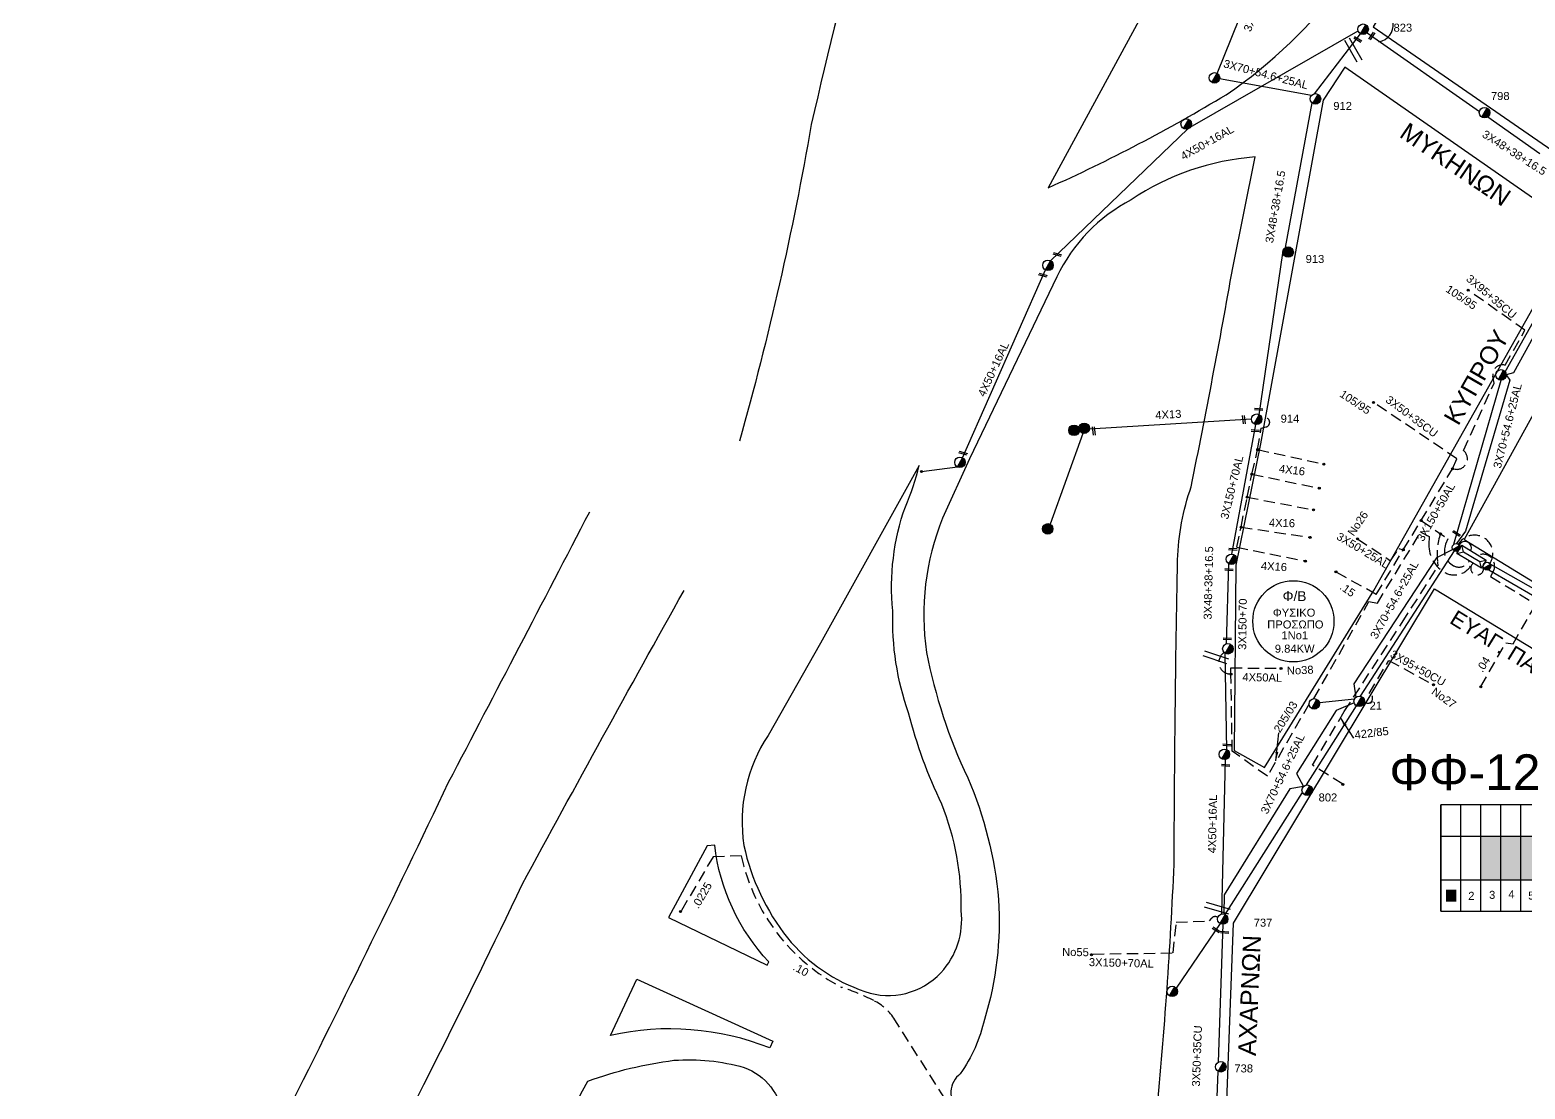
# Model space of a CAD drawing. Header units: millimetres. Extents: x 4486 to 5741, y 824 to 1856.
# Drawn here: x 4907.2 to 5243.5, y 1199 to 1437.1 of the extents above; entities that cross this region are included whole.
import ezdxf
from ezdxf.enums import TextEntityAlignment as Align

# ---------------------------------------------------------------- set-up
doc = ezdxf.new("R2010")
doc.units = ezdxf.units.MM
doc.linetypes.add('DASHED', pattern=[19.05, 12.7, -6.35])
for name, color, linetype in [('Ασφαλειοκιβώτια Χ.Τ 9 αναχωρήσεων', 7, 'Continuous'), ('Γέφυρες Εναερίου Δικτύου', 7, 'Continuous'), ('Γυμνά εναέρια ΧΤ (3Φ)   3x50+35CU', 7, 'Continuous'), ('Γυμνά εναέρια ΧΤ και ΦΟΠ (3Φ)   4x50+16AL', 7, 'Continuous'), ('Εναέρια παροχή ΧΤ 4x16', 7, 'SYN_LINE'), ('Επιγραφές - Σχήματα', 7, 'Continuous'), ('Καλώδια ΧΤ   3x150+50AL', 7, 'DASHED'), ('Καλώδια ΧΤ   3x150+70AL', 7, 'DASHED'), ('Καλώδια ΧΤ   3x150AL+50XLPE', 7, 'DASHED'), ('Καλώδια ΧΤ   3x48+38+16.5', 7, 'DASHED'), ('Καλώδια ΧΤ   3x50+25AL', 7, 'DASHED'), ('Καλώδια ΧΤ   3x95+35CU', 7, 'DASHED'), ('Καλώδια ΧΤ   3x95+50CU', 7, 'DASHED'), ('Καλώδια ΧΤ   4x13', 7, 'DASHED'), ('Καλώδια ΧΤ   4x50AL', 7, 'DASHED'), ('Μηχανική τομή', 7, 'Continuous'), ('Στύλος Ξύλινος', 7, 'Continuous'), ('Στύλος Ξύλινος @ 1', 7, 'Continuous'), ('Στύλος ΦΜ', 7, 'Continuous'), ('Στύλος ΦΜ @ 1', 7, 'Continuous'), ('Συνδέσεις', 7, 'Continuous'), ('Συνεστραμμένα ΧΤ   3x70+54.6+25AL', 7, 'SYN_LINE'), ('Τομή', 7, 'Continuous'), ('Υποσταθμός εναέριος 2 στύλων', 7, 'Continuous'), ('Υποσταθμός πόλεως', 7, 'Continuous'), ('Υπόβαθρο ΔΕΗ', 7, 'Continuous'), ('Υπόγεια Καλώδια Δικτύου ΧΤ   .04', 7, 'DASHED'), ('Υπόγεια Καλώδια Δικτύου ΧΤ   .10', 7, 'DASHED'), ('Υπόγεια Καλώδια Δικτύου ΧΤ   .15', 7, 'DASHED'), ('Υπόγεια καλώδια Παροχών ΧΤ   .0225', 7, 'DASHED')]:
    doc.layers.add(name, color=color, linetype=linetype)
doc.styles.add('ar', font='ARIAL.TTF')
doc.styles.get("Standard").update_dxf_attribs({"font": 'ARIAL.TTF'})
doc.linetypes.add('SYN_LINE', pattern='A,0.5,-0.0001,["/\\/\\/\\/",Standard,S=0.1,R=0,X=0,Y=-0.05],-0.25', length=0.7501)
doc.dimstyles.new('ISO-25', dxfattribs={"dimtxt": 2.5, "dimasz": 2.5, "dimexe": 1.25, "dimexo": 0.625, "dimtad": 1, "dimtxsty": 'Standard', "dimcen": 2.5, "dimadec": 0, "dimazin": 0, "dimtfac": 1, "dimtmove": 0, "dimatfit": 3, "dimfxl": 1, "dimarcsym": 0})

# ---------------------------------------------------------------- blocks, each defined once
blk = doc.blocks.new('ΥΠΑΡΧΩΝ ΤΣΙΜΕΝΤΕΝΙΟΣ ΣΤΥΛΟΣ')
at = {"layer": 'Στύλος ΦΜ'}
blk.add_hatch(color=7, dxfattribs=at).paths.add_polyline_path([(-1.29, -2.28, 0.574793), (2.62, 0, 0.268822), (1.3, 2.27)])
at = {"layer": 'Στύλος ΦΜ', "color": 7}
blk.add_line((-1.29, -2.28), (1.3, 2.27), dxfattribs=at)
blk.add_circle((0, 0), 2.62, dxfattribs=at)
at = {"layer": 'Στύλος ΦΜ', "flags": 4}
for tag, p in [('ΑΡΙΘΜΟΣ', (-4.68, 8.05)), ('ΤΥΠΟΣ', (-4.91, 3.03))]:
    blk.add_attdef(tag, p, '', height=4, dxfattribs=at)
blk = doc.blocks.new('ΥΠΑΡΧΩΝ ΞΥΛΙΝΟΣ ΣΤΥΛΟΣ')
at = {"layer": 'Στύλος Ξύλινος'}
h = blk.add_hatch(color=7, dxfattribs=at)
h.paths.add_polyline_path([(-2.62, 0, 0.270008), (-1.29, -2.28), (1.3, 2.27, 0.576266)])
h.paths.add_polyline_path([(-1.29, -2.28, 0.574793), (2.62, 0, 0.268822), (1.3, 2.27)])
at = {"layer": 'Στύλος Ξύλινος', "color": 7}
blk.add_line((-1.29, -2.28), (1.3, 2.27), dxfattribs=at)
blk.add_circle((0, 0), 2.62, dxfattribs=at)
at = {"layer": 'Στύλος Ξύλινος', "flags": 4}
for tag, p in [('ΑΡΙΘΜΟΣ', (-4.91, 8.6)), ('ΤΥΠΟΣ', (-4.85, 3.39))]:
    blk.add_attdef(tag, p, '', height=4, dxfattribs=at)
blk = doc.blocks.new('ΥΠΟΣΤΑΘΜΟΣ ΕΝΑΕΡΙΟΣ ΕΠΙ 2 ΣΤΥΛΩΝ')
at = {"layer": 'Υποσταθμός εναέριος 2 στύλων', "linetype": 'Continuous'}
for points in [[(-11.97, -2.11, 0.574793), (-8.45, -0.07, 0.268822), (-9.64, 1.98)], [(9.68, -2.15, 0.574793), (13.19, -0.1, 0.268822), (12.01, 1.95)]]:
    blk.add_hatch(color=256, dxfattribs=at).paths.add_polyline_path(points)
for p, q in [((-11.97, -2.11), (-9.64, 1.98)), ((9.68, -2.15), (12.01, 1.95))]:
    blk.add_line(p, q, dxfattribs=at)
for centre in [(-10.81, -0.07), (10.84, -0.1)]:
    blk.add_circle(centre, 2.36, dxfattribs=at)
at = {"layer": 'Υποσταθμός πόλεως', "linetype": 'Continuous', "ltscale": 40}
blk.add_lwpolyline([(-8.57, 2.82), (8.57, 2.82), (8.57, -2.82), (-8.57, -2.82)], close=True, dxfattribs=at)
for points in [[(-5.75, 0), (-8.57, 2.82)], [(-8.57, -2.82), (-5.75, 0)], [(-5.75, 0), (5.75, 0)], [(5.75, 0), (8.57, 2.82)], [(8.57, -2.82), (5.75, 0)]]:
    blk.add_lwpolyline(points, dxfattribs=at)
at = {"layer": 'Υποσταθμός εναέριος 2 στύλων', "ltscale": 40, "flags": 1}
for tag, p in [('ΜΕΤΑΣΧΗΜΑΤΙΣΜΟΣ', (14.09, 2.51)), ('ΙΣΧΥΣ', (14.07, -0.28)), ('ΑΡΙΘΜΟΣ', (14.19, -3))]:
    blk.add_attdef(tag, p, '', height=1.8, dxfattribs=at)
blk = doc.blocks.new('ΑΣΦΑΛΕΙΟΚΙΒΩΤΙΟ ΥΠΟΣΤΑΘΜΟΥ 9 ΑΝΑΧΩΡΗΣΕΩΝ')
at = {"layer": 'Ασφαλειοκιβώτια Χ.Τ 9 αναχωρήσεων', "ltscale": 40}
for p, q in [((-23.8, 40.36), (24.02, 40.36)), ((-9.72, 40.36), (-9.72, -40.64)), ((9.94, 40.36), (9.94, -40.64)), ((-23.8, 31.36), (24.02, 31.36)), ((-23.8, 22.36), (24.02, 22.36)), ((-23.8, 13.36), (24.02, 13.36)), ((-23.8, 4.36), (24.02, 4.36)), ((-23.8, -4.64), (24.02, -4.64)), ((-23.8, -13.64), (24.02, -13.64)), ((-23.8, -22.64), (24.02, -22.64)), ((-23.8, -31.64), (24.02, -31.64))]:
    blk.add_line(p, q, dxfattribs=at)
at = {"layer": 'Ασφαλειοκιβώτια Χ.Τ 9 αναχωρήσεων'}
blk.add_lwpolyline([(-23.8, -40.64), (24.02, -40.64), (24.02, 40.36), (-23.8, 40.36)], close=True, dxfattribs=at)
for s, p in [('1', (-18.67, 37.12)), ('2', (-18.76, 28.01)), ('3', (-18.31, 18.64)), ('4', (-18.05, 9.99)), ('5', (-18.64, 1.02)), ('6', (-18.25, -7.64)), ('7', (-18.51, -16.8)), ('8', (-18.38, -25.61)), ('9', (-18.01, -34.24))]:
    blk.add_text(s, height=3.6, rotation=270, dxfattribs=at).set_placement(p)
at = {"layer": 'Ασφαλειοκιβώτια Χ.Τ 9 αναχωρήσεων', "ltscale": 40}
for tag, height, p in [('ΟΝΟΜΑ', 5, (-0.16, 44.31)), ('ΚΕΙΜΕΝΟ 1', 2, (17.06, 35.59)), ('ΚΕΙΜΕΝΟ 2', 2, (17.06, 26.88)), ('ΚΕΙΜΕΝΟ 3', 2, (17.06, 17.69)), ('ΚΕΙΜΕΝΟ 4', 2, (17.06, 8.71)), ('ΚΕΙΜΕΝΟ 5', 2, (17.06, -0.13)), ('ΚΕΙΜΕΝΟ 6', 2, (17.06, -9.05)), ('ΚΕΙΜΕΝΟ 7', 2, (17.06, -18.13)), ('ΚΕΙΜΕΝΟ 8', 2, (17.06, -26.85)), ('ΚΕΙΜΕΝΟ 9', 2, (17.06, -35.99)), ('ΣΧ', 2, (-0.1, -42.64))]:
    blk.add_attdef(tag, text='', height=height, dxfattribs=at).set_placement(p, align=Align.MIDDLE_CENTER)
blk = doc.blocks.new('ΤΟΜΗ')
at = {"layer": 'Τομή', "ltscale": 40}
for p, q in [((-5.68, 0), (5.68, 0)), ((5.68, -2.33), (-5.68, -2.33))]:
    blk.add_line(p, q, dxfattribs=at)
blk = doc.blocks.new('ΜΗΧΑΝΙΚΗ ΤΟΜΗ')
at = {"layer": 'Μηχανική τομή', "ltscale": 40}
for p, q in [((-1.89, 0.78), (1.89, 0.78)), ((1.89, 0), (-1.89, 0))]:
    blk.add_line(p, q, dxfattribs=at)
blk = doc.blocks.new('_ΣΥΝΔΕΣΗ')
at = {"layer": 'Συνδέσεις', "linetype": 'SYN_LINE', "ltscale": 40}
blk.add_hatch(color=256, dxfattribs=at).paths.add_polyline_path([(0.5, -0.01, 1), (-0.5, -0.01, 1)])
at = {"layer": 'Συνδέσεις'}
blk.add_circle((0, -0.01), 0.5, dxfattribs=at)

msp = doc.modelspace()

# ---------------------------------------------------------------- hatches: boundary and pattern name
at = {"layer": 'Ασφαλειοκιβώτια Χ.Τ 9 αναχωρήσεων', "ltscale": 0.2}
for color, points in [(62, [(5233.51, 1255.9), (5233.51, 1246.07), (5238.01, 1246.07), (5238.01, 1255.9)]), (2, [(5238.01, 1255.9), (5238.01, 1246.07), (5242.51, 1246.07), (5242.51, 1255.9)]), (5, [(5242.51, 1255.9), (5242.51, 1246.07), (5247.01, 1246.07), (5247.01, 1255.9)]), (133, [(5225.68, 1241.14), (5227.98, 1241.14), (5227.98, 1243.85), (5225.68, 1243.85)])]:
    msp.add_hatch(color=color, dxfattribs=at).paths.add_polyline_path(points)

# ---------------------------------------------------------------- linework, layer by layer
at = {"layer": 'Γέφυρες Εναερίου Δικτύου', "color": 5, "linetype": 'DASHED', "ltscale": 0.2}
for points in [[(5220.07, 1326.82), (5226.08, 1322.73), (5225.59, 1321.49, 0.380819), (5227.36, 1316.67, 0.417983), (5230.94, 1317.78)], [(5202.47, 1267.53), (5195.66, 1271.85), (5202.81, 1283.89), (5215.83, 1303.9), (5223.93, 1316.63), (5223.82, 1317.46, -0.115285), (5224.42, 1323.86)]]:
    msp.add_lwpolyline(points, format="xyb", dxfattribs=at)
at = {"layer": 'Γέφυρες Εναερίου Δικτύου', "color": 27, "linetype": 'DASHED', "ltscale": 0.2}
for points in [[(5195.99, 1286.79), (5208.34, 1308.61), (5210.26, 1308.28), (5220, 1324.21), (5221.88, 1323.22), (5221.83, 1321.44, 0.289647), (5225.64, 1315.05, 0.446169), (5231.61, 1317.37, 10.706148)], [(5194.88, 1285.6), (5185.51, 1269.34), (5177.6, 1274.96), (5177.31, 1292.28), (5176.84, 1292.35, -0.695716), (5175.79, 1297.16, -1.375883)]]:
    msp.add_lwpolyline(points, format="xyb", dxfattribs=at)
at = {"layer": 'Γέφυρες Εναερίου Δικτύου', "color": 30, "linetype": 'DASHED', "ltscale": 0.2}
msp.add_arc((5232.7, 1316.06), 1.45, 125.7077, 3.6544, dxfattribs=at)
at = {"layer": 'Γυμνά εναέρια ΧΤ (3Φ)   3x50+35CU', "color": 5, "linetype": 'DASHED', "ltscale": 0.2}
msp.add_lwpolyline([(5227.16, 1338.45), (5228.11, 1340.72), (5209.4, 1353.38)], dxfattribs=at)
at = {"layer": 'Γυμνά εναέρια ΧΤ (3Φ)   3x50+35CU', "ltscale": 0.2}
msp.add_lwpolyline([(5174.89, 1236.21), (5165.01, 1221.73)], dxfattribs=at)
at = {"layer": 'Γυμνά εναέρια ΧΤ (3Φ)   3x50+35CU', "color": 2, "ltscale": 0.2}
for points in [[(5174.51, 1205.07), (5175.6, 1236.06)], [(5173.22, 1172.65), (5174.45, 1202.99)]]:
    msp.add_lwpolyline(points, dxfattribs=at)
at = {"layer": 'Γυμνά εναέρια ΧΤ και ΦΟΠ (3Φ)   4x50+16AL', "color": 151, "ltscale": 0.2}
for points in [[(5168.18, 1415.27), (5205.92, 1436.94)], [(5136.76, 1385.23), (5167.63, 1414.87)], [(5116.95, 1340.93), (5135.59, 1383.18)]]:
    msp.add_lwpolyline(points, dxfattribs=at)
at = {"layer": 'Γυμνά εναέρια ΧΤ και ΦΟΠ (3Φ)   4x50+16AL', "color": 62, "linetype": 'Continuous', "ltscale": 0.2}
for points in [[(5176.42, 1275.28), (5176.05, 1296.96)], [(5175.3, 1238.4), (5176.08, 1273.11)]]:
    msp.add_lwpolyline(points, dxfattribs=at)
at = {"layer": 'Εναέρια παροχή ΧΤ 4x16', "color": 27, "linetype": 'DASHED', "ltscale": 0.2}
for points in [[(5183.32, 1342.78), (5198.2, 1339.5)], [(5182.04, 1337.24), (5197.18, 1334.1)], [(5180.96, 1332.07), (5195.85, 1329.24)], [(5179.59, 1325.36), (5195.14, 1323.05)], [(5178.61, 1320.85), (5194.05, 1317.73)]]:
    msp.add_lwpolyline(points, dxfattribs=at)
at = {"layer": 'Επιγραφές - Σχήματα', "color": 151, "linetype": 'SYN_LINE', "ltscale": 8}
msp.add_line((5107.69, 1337.87), (5115.78, 1338.88), dxfattribs=at)
at = {"layer": 'Επιγραφές - Σχήματα', "color": 202}
msp.add_circle((5191.36, 1304.17), 9.13, dxfattribs=at)
at = {"layer": 'Επιγραφές - Σχήματα', "ltscale": 0.2}
msp.add_arc((5209.95, 1438.29), 3.88, 279.3643, 92.0587, dxfattribs=at)
at = {"layer": 'Καλώδια ΧΤ   3x150+50AL', "color": 5, "ltscale": 0.2}
msp.add_lwpolyline([(5209.98, 1310.19), (5216.07, 1320.24), (5227.16, 1338.45), (5227.78, 1338.36, 0.757056), (5229.63, 1342.55), (5236.49, 1357.69), (5236.24, 1359.32, -0.54237), (5238.97, 1361.75), (5243.44, 1369.6)], format="xyb", dxfattribs=at)
at = {"layer": 'Καλώδια ΧΤ   3x150+70AL', "color": 27, "ltscale": 0.2}
msp.add_lwpolyline([(5178.61, 1320.85), (5179.59, 1325.36), (5180.96, 1332.07), (5182.04, 1337.24), (5183.32, 1342.78), (5184.1, 1347.58), (5185.23, 1347.87, 1.248737), (5184.28, 1349.72, 2.758178)], format="xyb", dxfattribs=at)
at = {"layer": 'Καλώδια ΧΤ   3x150+70AL', "color": 2, "ltscale": 0.2}
msp.add_lwpolyline([(5146.3, 1229.37), (5164.32, 1229.61), (5165.02, 1236.51), (5172.51, 1236.81), (5172.93, 1237.37, -0.419654), (5174.34, 1237.58, -1.916988)], format="xyb", dxfattribs=at)
at = {"layer": 'Καλώδια ΧΤ   3x150AL+50XLPE', "color": 6, "ltscale": 0.2}
msp.add_lwpolyline([(5236.13, 1315.06), (5235.72, 1314.22), (5266.05, 1295.82), (5290.11, 1281.34), (5290.81, 1282.24, -0.496848), (5297.06, 1282.21), (5324.96, 1319.7), (5314.22, 1328.44)], format="xyb", dxfattribs=at)
msp.add_arc((5233.97, 1316.6), 2.65, 324.5729, 112.855, dxfattribs=at)
at = {"layer": 'Καλώδια ΧΤ   3x48+38+16.5', "color": 27, "linetype": 'Continuous', "ltscale": 0.2}
for points in [[(5196.13, 1422.78), (5206.47, 1436.27)], [(5189.62, 1388.22), (5195.55, 1420.73)], [(5183.69, 1350.62), (5189.02, 1386.92)], [(5177.51, 1319.3), (5182.93, 1348.44)], [(5176.28, 1299.11), (5176.85, 1317.1)]]:
    msp.add_lwpolyline(points, dxfattribs=at)
at = {"layer": 'Καλώδια ΧΤ   3x48+38+16.5', "color": 151, "linetype": 'Continuous', "ltscale": 0.2}
for points in [[(5207.93, 1436.51), (5233.2, 1418.79)], [(5235.08, 1417.61), (5246.79, 1409.38)]]:
    msp.add_lwpolyline(points, dxfattribs=at)
at = {"layer": 'Καλώδια ΧΤ   3x50+25AL', "color": 5, "ltscale": 0.2}
msp.add_lwpolyline([(5205.8, 1322.7), (5213.17, 1317.8), (5215.07, 1320.56), (5216.07, 1320.24)], dxfattribs=at)
at = {"layer": 'Καλώδια ΧΤ   3x95+35CU', "color": 154, "ltscale": 0.2}
msp.add_lwpolyline([(5243.44, 1369.6), (5230.64, 1378.65)], dxfattribs=at)
at = {"layer": 'Καλώδια ΧΤ   3x95+50CU', "color": 62, "ltscale": 0.2}
msp.add_lwpolyline([(5207.3, 1285.86), (5207.87, 1285.76, 0.949507), (5208.37, 1287.94), (5212.84, 1295.34), (5222.84, 1289.93)], format="xyb", dxfattribs=at)
at = {"layer": 'Καλώδια ΧΤ   4x13', "color": 27, "linetype": 'Continuous', "ltscale": 0.2}
for points in [[(5145.49, 1347.43), (5181.93, 1349.69)], [(5144.03, 1346.43), (5136.68, 1325.98)]]:
    msp.add_lwpolyline(points, dxfattribs=at)
at = {"layer": 'Καλώδια ΧΤ   4x50AL', "color": 27, "linetype": 'DASHED', "ltscale": 0.2}
msp.add_lwpolyline([(5177.31, 1292.28), (5177.31, 1293.71), (5188.58, 1293.59)], dxfattribs=at)
at = {"layer": 'Συνεστραμμένα ΧΤ   3x70+54.6+25AL', "color": 27, "ltscale": 20}
for points in [[(5174.19, 1427.36), (5187.57, 1460.42)], [(5195.41, 1422.37), (5174.77, 1426.14)]]:
    msp.add_lwpolyline(points, dxfattribs=at)
at = {"layer": 'Συνεστραμμένα ΧΤ   3x70+54.6+25AL', "color": 2, "ltscale": 20}
for points in [[(5239, 1360.28), (5260.82, 1399.01)], [(5227.45, 1321.48), (5238.1, 1358.4)]]:
    msp.add_lwpolyline(points, dxfattribs=at)
at = {"layer": 'Συνεστραμμένα ΧΤ   3x70+54.6+25AL', "color": 151, "ltscale": 20}
for points in [[(5260.82, 1399.01), (5261.35, 1397.14), (5240.85, 1360.04), (5239.23, 1359.57)], [(5239.23, 1359.57), (5240.01, 1358.36), (5230.05, 1324.42), (5228.05, 1321.65)]]:
    msp.add_lwpolyline(points, dxfattribs=at)
at = {"layer": 'Συνεστραμμένα ΧΤ   3x70+54.6+25AL', "color": 133, "linetype": 'DASHED', "ltscale": 0.2}
msp.add_lwpolyline([(5228.37, 1321.26, -1.053611), (5235.56, 1317.18, -0.415416)], format="xyb", dxfattribs=at)
at = {"layer": 'Συνεστραμμένα ΧΤ   3x70+54.6+25AL', "color": 133, "ltscale": 20}
for points in [[(5227.21, 1320.3), (5223.55, 1318.46), (5204.99, 1290.09), (5205.38, 1287.05)], [(5205.03, 1285.87), (5201.01, 1284.11), (5192.06, 1269.99), (5193.64, 1267.04)], [(5193.64, 1267.04), (5190.55, 1266.49), (5175.82, 1242.69), (5175.71, 1238.38)]]:
    msp.add_lwpolyline(points, dxfattribs=at)
at = {"layer": 'Συνεστραμμένα ΧΤ   3x70+54.6+25AL', "color": 62, "ltscale": 20}
for points in [[(5206.46, 1287.32), (5227.56, 1319.98)], [(5194.34, 1267.37), (5205.59, 1285.16)], [(5176.05, 1238.25), (5193.43, 1265.65)]]:
    msp.add_lwpolyline(points, dxfattribs=at)
at = {"layer": 'Συνεστραμμένα ΧΤ   3x70+54.6+25AL', "color": 30, "ltscale": 15}
msp.add_lwpolyline([(5235.29, 1315.78), (5245.66, 1309.72)], dxfattribs=at)
at = {"layer": 'Συνεστραμμένα ΧΤ   3x70+54.6+25AL', "color": 133, "ltscale": 15}
msp.add_lwpolyline([(5235.68, 1317.01), (5246.38, 1310.91)], dxfattribs=at)
at = {"layer": 'Συνεστραμμένα ΧΤ   3x70+54.6+25AL', "color": 62, "ltscale": 10}
msp.add_lwpolyline([(5205.09, 1286.65), (5197.21, 1285.87)], dxfattribs=at)
at = {"layer": 'Συνεστραμμένα ΧΤ   3x70+54.6+25AL', "color": 2, "ltscale": 20}
msp.add_arc((5229.94, 1320.64), 1.49, 335.5881, 151.6605, dxfattribs=at)
at = {"layer": 'Υπόβαθρο ΔΕΗ', "ltscale": 0.2}
for points in [[(5264.3, 1852.4), (5202.36, 1775.93, 0.071383), (5176.74, 1743.86, 0.077563), (5160.17, 1700.85, 0.000766), (5142.85, 1641.69, 0.036352), (5129.37, 1584.11, 0.025712), (5108.7, 1514.75, 0.01344), (5082.92, 1415.88, -0.026254), (5066.76, 1344.67, 4.175158)], [(5372.65, 1829.37), (5355.63, 1799.2), (5311.58, 1719.53), (5280.75, 1666.51), (5240.33, 1593.35), (5194.56, 1509.08), (5136.21, 1401.63, 0.030837), (5176.24, 1422.57, 0.084575), (5203.01, 1448.31, 0.063403), (5221.37, 1482, 0.02973), (5234.23, 1522.55, 0.036632), (5237.49, 1550.88, 0.023476), (5236.02, 1585.42, -0.749229)], [(5182.73, 1408.56, 0.130772), (5154.91, 1398.94, 0.163209), (5138.15, 1381.58, 8.148664)], [(5138.15, 1381.58), (5118.54, 1340.67), (5112.47, 1327.36, 0.133501), (5108.84, 1297.19, 0.062345), (5118.12, 1268.98, -0.080075), (5125.03, 1241.62, -0.09065), (5121.89, 1214.68, -0.097631), (5116.45, 1202.46, 0.467275), (5116.03, 1194.37, -0.133336), (5144.77, 1149.19, -0.079285), (5152.1, 1111.58, 1.463569), (5155.17, 1111.71, 0.002979), (5157.41, 1159.06, -0.013759), (5160.62, 1193.44, 0.012858), (5164.53, 1249.55, -0.003491), (5165.3, 1318, -0.076282), (5168.37, 1334.41, 0.006246), (5177.72, 1383.64)], [(5107.2, 1339.23), (5085.01, 1299.27), (5073.21, 1278.53, 0.186295), (5067.77, 1253.77, 0.113717), (5077.57, 1232.99, 0.142889), (5095.01, 1220.94, 0.296719), (5112.08, 1225.17, 0.218696), (5116.65, 1239.15, 0.098317), (5112.3, 1263.07, -0.049261), (5104.8, 1283.56, -0.091976), (5101.27, 1306.56, -0.110897), (5104.1, 1329.93, 0.046571), (5107.2, 1339.23, -2.451861)], [(5033.02, 1328.71, -0.000751), (5001.3, 1267.92, -0.005597), (4963.89, 1191.57, -0.001309), (4918.45, 1104.84, 0.071105), (4898.64, 1050.96, 0.046429), (4884.46, 960.27, -0.000029), (4877.42, 904.33, -0.033052), (4864.5, 848.58, 2.551334)], [(4944.38, 1103.27, 0.00467), (4977.79, 1165.39, 0.010894), (5017.91, 1244.99, -0.003154), (5054.31, 1311.13, 0.149903)], [(4922.39, 850.38, 0.052154), (4936.66, 913.72, -0.007898), (4948.6, 989.37, -0.025937), (4955.28, 1028.58, -0.105265), (4974.17, 1088.05, 0.00137), (5014.56, 1165.81, -0.014137), (5032.7, 1200.78, -0.057124), (5052.04, 1205.47, -0.086908), (5067.82, 1203.87, -0.29277), (5076.55, 1192.52, -0.184431), (5074.58, 1182.95, -0.05588), (5072.15, 1181.63, -0.002463), (5018.52, 1159.22, 0.338958)]]:
    msp.add_lwpolyline(points, format="xyb", dxfattribs=at)
for points in [[(5246.49, 1515.67, -0.03908), (5222.74, 1461.93, -0.026768), (5209.32, 1437.83), (5261.08, 1402.06), (5300.82, 1469.34)], [(5050.83, 1237.56), (5073, 1226.85), (5073.38, 1227.6, -0.162091), (5061.22, 1253.81), (5059.52, 1253.7)], [(5043.67, 1223.73), (5074.29, 1209.75), (5073.59, 1208.25, 0.150505), (5037.74, 1211.07)]]:
    msp.add_lwpolyline(points, format="xyb", close=True, dxfattribs=at)
for points in [[(5202.9, 1428.76), (5198.04, 1421.3), (5183.99, 1344.08), (5178.43, 1316.76), (5178.03, 1275.16), (5184.9, 1271.31), (5209.42, 1311.07), (5229.67, 1346.98), (5255.29, 1392.36)], [(5265.37, 1385.44), (5249.71, 1358.7), (5229.76, 1322.54), (5293.41, 1283.65), (5332.5, 1337.95), (5296.42, 1363.51)]]:
    msp.add_lwpolyline(points, close=True, dxfattribs=at)
for points in [[(5177.72, 1383.64), (5182.73, 1408.56)], [(5231.09, 1148.63), (5175.47, 1172.34), (5177.87, 1236.33), (5223.08, 1311.49), (5286.7, 1272.84)]]:
    msp.add_lwpolyline(points, dxfattribs=at)
msp.add_arc((10084.45, -857.84), 5251.76, 156.23436, 157.53889, dxfattribs=at)
at = {"layer": 'Υπόγεια Καλώδια Δικτύου ΧΤ   .04', "color": 30, "ltscale": 0.2}
msp.add_lwpolyline([(5233.5, 1289.48), (5239.12, 1299.35), (5240.76, 1299.08), (5245.18, 1306.77), (5246.25, 1308.8)], dxfattribs=at)
at = {"layer": 'Υπόγεια Καλώδια Δικτύου ΧΤ   .10', "color": 5, "ltscale": 0.2}
msp.add_lwpolyline([(5168.73, 1078.14), (5169.41, 1095.31), (5170.11, 1095.63, 0.701004), (5169.76, 1100.36), (5169.86, 1107.3), (5170.37, 1108.21, 0.41765), (5169.24, 1112.17), (5153, 1112.34, -0.332502), (5151.08, 1113.81), (5148.35, 1131.76, 0.139139), (5124.38, 1184.43, 0.019578), (5112.97, 1196.85), (5101.74, 1214.59, 0.136298), (5096.97, 1218.91, 0.037149), (5089.83, 1221.84, -0.222738), (5067.19, 1251.44), (5060.84, 1251.2)], format="xyb", dxfattribs=at)
at = {"layer": 'Υπόγεια Καλώδια Δικτύου ΧΤ   .15', "color": 5, "ltscale": 0.2}
msp.add_lwpolyline([(5209.98, 1310.19), (5200.94, 1315.28)], dxfattribs=at)
at = {"layer": 'Υπόγεια καλώδια Παροχών ΧΤ   .0225', "color": 154, "ltscale": 0.2}
msp.add_lwpolyline([(5060.84, 1251.2), (5053.57, 1238.93)], dxfattribs=at)

# ---------------------------------------------------------------- block references
at = {"layer": 'Ασφαλειοκιβώτια Χ.Τ 9 αναχωρήσεων', "xscale": 0.5, "yscale": 0.5, "zscale": 0.5, "rotation": 90}
msp.add_blockref('ΑΣΦΑΛΕΙΟΚΙΒΩΤΙΟ ΥΠΟΣΤΑΘΜΟΥ 9 ΑΝΑΧΩΡΗΣΕΩΝ', (5244.69, 1250.93), dxfattribs=at)
at = {"layer": 'Μηχανική τομή'}
for p, xscale, yscale, zscale, rotation in [((5208.82, 1435.87), 0.5000000000004967, 0.5000000000004967, 0.5000000000004967, 236.3772094297103), ((5205.94, 1435.14), 0.5000000000004935, 0.5000000000004935, 0.5000000000004935, 148.7634518763611), ((5138.32, 1386.82), 0.5000000000002729, 0.5000000000002729, 0.5000000000002729, 164.3412373150142), ((5135.07, 1382.17), 0.5000000000002729, 0.5000000000002729, 0.5000000000002729, 164.3412373150142), ((5183.57, 1352.02), 0.5000000000004127, 0.5000000000004127, 0.5000000000004127, 176.56465689756), ((5180.43, 1349.54), 0.5000000000006402, 0.5000000000006402, 0.5000000000006402, 96.97408437635305), ((5146.67, 1346.97), 0.5000000000006402, 0.5000000000006402, 0.5000000000006402, 96.97408437635305), ((5182.81, 1347.2), 0.5000000000004127, 0.5000000000004127, 0.5000000000004127, 176.56465689756), ((5117.12, 1342.19), 0.5000000000002729, 0.5000000000002729, 0.5000000000002729, 164.3412373150142), ((5228.15, 1324.08), 0.5000000000004351, 0.5000000000004351, 0.5000000000004351, 144.9611219775063), ((5177.77, 1320.56), 0.5000000000004127, 0.5000000000004127, 0.5000000000004127, 176.56465689756), ((5176.9, 1315.98), 0.5000000000004127, 0.5000000000004127, 0.5000000000004127, 176.56465689756), ((5176.51, 1300.43), 0.5000000000004127, 0.5000000000004127, 0.5000000000004127, 176.56465689756), ((5176.46, 1276.56), 0.5000000000004127, 0.5000000000004127, 0.5000000000004127, 176.56465689756), ((5176.15, 1271.98), 0.5000000000004127, 0.5000000000004127, 0.5000000000004127, 176.56465689756), ((5174.08, 1234.94), 0.5000000000003904, 0.5000000000003904, 0.5000000000003904, 146.8238314890318), ((5175.91, 1234.45), 0.5000000000004127, 0.5000000000004127, 0.5000000000004127, 176.56465689756)]:
    msp.add_blockref('ΜΗΧΑΝΙΚΗ ΤΟΜΗ', p, dxfattribs=dict(at, xscale=xscale, yscale=yscale, zscale=zscale, rotation=rotation))
at = {"layer": 'Στύλος Ξύλινος @ 1', "ltscale": 40}
ref = msp.add_blockref('ΥΠΑΡΧΩΝ ΞΥΛΙΝΟΣ ΣΤΥΛΟΣ', (5190.17, 1387.18), dxfattribs=dict(at, xscale=0.4499999999998181, yscale=0.4499999999998181, zscale=0.4499999999998181))
ref.add_attrib('ΤΥΠΟΣ', '913', (5194.11, 1384.73), dxfattribs={"layer": 'Στύλος Ξύλινος', "height": 1.8, "flags": 4})
at = {"layer": 'Στύλος Ξύλινος @ 1', "ltscale": 40, "xscale": 0.4499999999998181, "yscale": 0.4499999999998181, "zscale": 0.4499999999998181}
for p in [(5144.32, 1347.57), (5142.02, 1347.1), (5136.11, 1324.95)]:
    msp.add_blockref('ΥΠΑΡΧΩΝ ΞΥΛΙΝΟΣ ΣΤΥΛΟΣ', p, dxfattribs=at)
at = {"layer": 'Στύλος ΦΜ @ 1', "ltscale": 40}
ref = msp.add_blockref('ΥΠΑΡΧΩΝ ΤΣΙΜΕΝΤΕΝΙΟΣ ΣΤΥΛΟΣ', (5207.05, 1437.29), dxfattribs=dict(at, xscale=0.4499999999998181, yscale=0.4499999999998181, zscale=0.4499999999998181))
ref.add_attrib('ΤΥΠΟΣ', '823', (5213.88, 1436.73), dxfattribs={"layer": 'Στύλος ΦΜ', "height": 1.8, "flags": 4})
at = {"layer": 'Στύλος ΦΜ @ 1', "ltscale": 40, "xscale": 0.4499999999998181, "yscale": 0.4499999999998181, "zscale": 0.4499999999998181}
for p in [(5173.61, 1426.34), (5167.25, 1415.98), (5136.17, 1384.21), (5238.06, 1359.58), (5116.36, 1339.91), (5177.43, 1318.12), (5176.63, 1297.99), (5196.06, 1285.61), (5175.84, 1274.26), (5164.11, 1220.97)]:
    msp.add_blockref('ΥΠΑΡΧΩΝ ΤΣΙΜΕΝΤΕΝΙΟΣ ΣΤΥΛΟΣ', p, dxfattribs=at)
at = {"layer": 'Στύλος ΦΜ @ 1', "ltscale": 40}
ref = msp.add_blockref('ΥΠΑΡΧΩΝ ΤΣΙΜΕΝΤΕΝΙΟΣ ΣΤΥΛΟΣ', (5196.32, 1421.62), dxfattribs=dict(at, xscale=0.4499999999998181, yscale=0.4499999999998181, zscale=0.4499999999998181))
ref.add_attrib('ΤΥΠΟΣ', '912', (5200.33, 1419.14), dxfattribs={"layer": 'Στύλος ΦΜ', "height": 1.8, "flags": 4})
ref = msp.add_blockref('ΥΠΑΡΧΩΝ ΤΣΙΜΕΝΤΕΝΙΟΣ ΣΤΥΛΟΣ', (5234.35, 1418.53), dxfattribs=dict(at, xscale=0.4499999999998181, yscale=0.4499999999998181, zscale=0.4499999999998181))
ref.add_attrib('ΤΥΠΟΣ', '798', (5235.79, 1421.37), dxfattribs={"layer": 'Στύλος ΦΜ', "height": 1.8, "flags": 4})
ref = msp.add_blockref('ΥΠΑΡΧΩΝ ΤΣΙΜΕΝΤΕΝΙΟΣ ΣΤΥΛΟΣ', (5183.11, 1349.6), dxfattribs=dict(at, xscale=0.4499999999998181, yscale=0.4499999999998181, zscale=0.4499999999998181))
ref.add_attrib('ΤΥΠΟΣ', '914', (5188.49, 1348.83), dxfattribs={"layer": 'Στύλος ΦΜ', "height": 1.8, "flags": 4})
ref = msp.add_blockref('ΥΠΑΡΧΩΝ ΤΣΙΜΕΝΤΕΝΙΟΣ ΣΤΥΛΟΣ', (5206.17, 1286.18), dxfattribs=dict(at, xscale=0.4499999999998181, yscale=0.4499999999998181, zscale=0.4499999999998181))
ref.add_attrib('ΑΡΙΘΜΟΣ', '21', (5208.5, 1284.32), dxfattribs={"layer": 'Στύλος ΦΜ', "height": 1.8, "flags": 4})
ref = msp.add_blockref('ΥΠΑΡΧΩΝ ΤΣΙΜΕΝΤΕΝΙΟΣ ΣΤΥΛΟΣ', (5194.47, 1266.2), dxfattribs=dict(at, xscale=0.4499999999998181, yscale=0.4499999999998181, zscale=0.4499999999998181))
ref.add_attrib('ΤΥΠΟΣ', '802', (5197.03, 1263.67), dxfattribs={"layer": 'Στύλος ΦΜ', "height": 1.8, "flags": 4})
ref = msp.add_blockref('ΥΠΑΡΧΩΝ ΤΣΙΜΕΝΤΕΝΙΟΣ ΣΤΥΛΟΣ', (5175.47, 1237.23), dxfattribs=dict(at, xscale=0.4499999999998181, yscale=0.4499999999998181, zscale=0.4499999999998181))
ref.add_attrib('ΤΥΠΟΣ', '737', (5182.44, 1235.52), dxfattribs={"layer": 'Στύλος ΦΜ', "height": 1.8, "flags": 4})
ref = msp.add_blockref('ΥΠΑΡΧΩΝ ΤΣΙΜΕΝΤΕΝΙΟΣ ΣΤΥΛΟΣ', (5175.04, 1204.02), dxfattribs=dict(at, xscale=0.4499999999998181, yscale=0.4499999999998181, zscale=0.4499999999998181))
ref.add_attrib('ΤΥΠΟΣ', '738', (5178.09, 1202.75), dxfattribs={"layer": 'Στύλος ΦΜ', "height": 1.8, "flags": 4})
at = {"layer": 'Συνδέσεις', "xscale": 0.4499999999998181, "yscale": 0.4499999999998181, "zscale": 0.4499999999998181}
for p in [(5230.65, 1378.65), (5209.4, 1353.38), (5183.33, 1342.77), (5198.21, 1339.5), (5227.17, 1338.44), (5107.71, 1337.85), (5182.05, 1337.24), (5180.97, 1332.07), (5197.19, 1334.09), (5195.86, 1329.24), (5179.6, 1325.35), (5220.08, 1326.81), (5195.15, 1323.05), (5205.8, 1322.7), (5224.43, 1323.85), (5216.08, 1320.24), (5194.05, 1317.72), (5200.94, 1315.28), (5177.32, 1292.27), (5188.58, 1293.59), (5222.85, 1289.93), (5233.5, 1289.47), (5202.47, 1267.52), (5053.53, 1238.91), (5145.97, 1229.22)]:
    msp.add_blockref('_ΣΥΝΔΕΣΗ', p, dxfattribs=at)
at = {"layer": 'Τομή'}
for p, xscale, yscale, zscale, rotation in [((5205.34, 1432.89), 0.5000000000000753, 0.5000000000000753, 0.5000000000000753, 299.7680359960697), ((5174.1, 1296.64), 0.5000000000000133, 0.5000000000000133, 0.5000000000000133, 341.5812019982518), ((5174.44, 1240.24), 0.4999999999999823, 0.4999999999999823, 0.4999999999999823, 343.7277162388833)]:
    msp.add_blockref('ΤΟΜΗ', p, dxfattribs=dict(at, xscale=xscale, yscale=yscale, zscale=zscale, rotation=rotation))
at = {"layer": 'Υποσταθμός εναέριος 2 στύλων', "xscale": 0.3746477348555988, "yscale": 0.3746477348555988, "zscale": 0.3746477348555988, "rotation": 329.0060586260861}
msp.add_blockref('ΥΠΟΣΤΑΘΜΟΣ ΕΝΑΕΡΙΟΣ ΕΠΙ 2 ΣΤΥΛΩΝ', (5231.45, 1318.7), dxfattribs=at)

# ---------------------------------------------------------------- texts
at = {"layer": 'Γυμνά εναέρια ΧΤ (3Φ)   3x50+35CU', "ltscale": 0.2}
for rotation, p in [(323.4527, (5218, 1350.23)), (88.0811, (5169.67, 1206.45))]:
    msp.add_text('3X50+35CU', height=1.8, rotation=rotation, dxfattribs=at).set_placement(p, align=Align.MIDDLE)
at = {"layer": 'Γυμνά εναέρια ΧΤ και ΦΟΠ (3Φ)   4x50+16AL', "ltscale": 0.2}
for rotation, p in [(29.3895, (5171.96, 1411.81)), (65.0991, (5123.89, 1360.86)), (88.994, (5173.16, 1258.61))]:
    msp.add_text('4X50+16AL', height=1.8, rotation=rotation, dxfattribs=at).set_placement(p, align=Align.MIDDLE)
at = {"layer": 'Εναέρια παροχή ΧΤ 4x16', "ltscale": 20}
for rotation, p in [(352.8816, (5191.06, 1338.19)), (358.7352, (5188.8, 1326.28)), (356.7012, (5187, 1316.51))]:
    msp.add_text('4X16', height=1.8, rotation=rotation, dxfattribs=at).set_placement(p, align=Align.MIDDLE)
at = {"layer": 'Επιγραφές - Σχήματα', "color": 1, "style": 'ar'}
for s, height, p in [('Φ/Β', 2.2, (5191.62, 1309.88)), ('ΦΥΣΙΚΟ ', 1.8, (5191.87, 1306.12)), ('1No1', 1.8, (5191.67, 1301.01)), ('9.84KW', 1.8, (5191.66, 1298.02))]:
    msp.add_text(s, height=height, dxfattribs=at).set_placement(p, align=Align.MIDDLE)
at = {"layer": 'Επιγραφές - Σχήματα', "ltscale": 0.2, "attachment_point": 1}
for s, insert, char_height, width, rotation in [('ΜΥΚΗΝΩΝ', (5217.21, 1416.53), 4, 29.1423, 325.8121), ('105/95', (5226.45, 1379.9), 1.8, 6.948, 326.3581), ('ΚΥΠΡΟΥ', (5224.98, 1349.94), 4, 29.1423, 60.0813), ('105/95', (5202.6, 1356.33), 1.8, 6.948, 326.3581), ('Νο26', (5203.42, 1324.2), 1.8, 6.948, 55.6969), ('ΕΥΑΓ. ΠΑΛΛΗΚΑΡΙΔΗ', (5228.09, 1306.89), 3.5, 62.0513, 328.354), ('Νο38', (5189.85, 1293.95), 1.8, 6.948, 2.5711), ('Νο27', (5223.29, 1289.44), 1.8, 6.948, 324.4513), ('205/03', (5186.81, 1279.92), 1.8, 6.948, 57.9893), ('422/85', (5205.02, 1279.51), 1.8, 6.948, 6.898), ('ΑΧΑΡΝΩΝ', (5178.91, 1206.57), 4, 29.1423, 87.5239), ('Νο55', (5139.36, 1230.75), 1.8, 6.948, 359.1422)]:
    msp.add_mtext(s, dxfattribs=dict(at, insert=insert, char_height=char_height, width=width, rotation=rotation))
at = {"layer": 'Επιγραφές - Σχήματα', "color": 1, "insert": (5185.48, 1304.36), "char_height": 1.8, "width": 12.958, "attachment_point": 1}
msp.add_mtext('ΠΡΟΣΩΠΟ', dxfattribs=at)
at = {"layer": 'Επιγραφές - Σχήματα', "ltscale": 0.2, "insert": (5212.94, 1274.26), "char_height": 8, "width": 50.8867, "attachment_point": 1}
msp.add_mtext('ΦΦ-12', dxfattribs=at)
at = {"layer": 'Καλώδια ΧΤ   3x150+50AL', "ltscale": 0.2}
msp.add_text('3X150+50AL', height=1.8, rotation=60.1412, dxfattribs=at).set_placement((5223.41, 1328.74), align=Align.MIDDLE)
at = {"layer": 'Καλώδια ΧΤ   3x150+70AL', "ltscale": 0.2}
for rotation, p in [(76.2513, (5177.52, 1334.29)), (358.5401, (5152.67, 1227.38))]:
    msp.add_text('3X150+70AL', height=1.8, rotation=rotation, dxfattribs=at).set_placement(p, align=Align.MIDDLE)
at = {"layer": 'Καλώδια ΧΤ   3x150+70AL', "ltscale": 0.2, "insert": (5178.94, 1297.77), "char_height": 1.8, "width": 6.948, "attachment_point": 1, "rotation": 89.2321}
msp.add_mtext('3Χ150+70', dxfattribs=at)
at = {"layer": 'Καλώδια ΧΤ   3x48+38+16.5', "ltscale": 0.2}
for rotation, p in [(327.4052, (5241.06, 1409.52)), (80.1717, (5187.3, 1397.37)), (88.7042, (5172.25, 1312.8))]:
    msp.add_text('3X48+38+16.5', height=1.8, rotation=rotation, dxfattribs=at).set_placement(p, align=Align.MIDDLE)
at = {"layer": 'Καλώδια ΧΤ   3x50+25AL', "ltscale": 0.2}
msp.add_text('3X50+25AL', height=1.8, rotation=329.06, dxfattribs=at).set_placement((5207, 1320.12), align=Align.MIDDLE)
at = {"layer": 'Καλώδια ΧΤ   3x95+35CU', "ltscale": 0.2}
msp.add_text('3X95+35CU', height=1.8, rotation=320.0396, dxfattribs=at).set_placement((5235.91, 1377.17), align=Align.MIDDLE)
at = {"layer": 'Καλώδια ΧΤ   3x95+50CU', "ltscale": 0.2}
msp.add_text('3X95+50CU', height=1.8, rotation=330.6652, dxfattribs=at).set_placement((5219.39, 1293.66), align=Align.MIDDLE)
at = {"layer": 'Καλώδια ΧΤ   4x13', "ltscale": 0.2}
msp.add_text('4X13', height=1.8, rotation=3.0537, dxfattribs=at).set_placement((5163.23, 1350.68), align=Align.MIDDLE)
at = {"layer": 'Καλώδια ΧΤ   4x50AL', "ltscale": 0.2, "insert": (5179.91, 1292.54), "char_height": 1.8, "width": 6.948, "attachment_point": 1, "rotation": 358.8803}
msp.add_mtext('4Χ50AL', dxfattribs=at)
at = {"layer": 'Συνεστραμμένα ΧΤ   3x70+54.6+25AL', "ltscale": 20}
for rotation, p in [(67.97, (5184.58, 1445.96)), (345.2305, (5185.19, 1427.14)), (75.9511, (5239.51, 1348.13)), (60.8531, (5214.07, 1309)), (64.3905, (5188.95, 1269.89))]:
    msp.add_text('3X70+54.6+25AL', height=1.8, rotation=rotation, dxfattribs=at).set_placement(p, align=Align.MIDDLE)
at = {"layer": 'Υπόγεια Καλώδια Δικτύου ΧΤ   .04', "ltscale": 0.2}
msp.add_text('.04', height=1.8, rotation=58.407, dxfattribs=at).set_placement((5234.06, 1294.49), align=Align.MIDDLE)
at = {"layer": 'Υπόγεια Καλώδια Δικτύου ΧΤ   .10', "ltscale": 0.2}
msp.add_text('.10', height=1.8, rotation=330.9181, dxfattribs=at).set_placement((5080.6, 1225.86), align=Align.MIDDLE)
at = {"layer": 'Υπόγεια Καλώδια Δικτύου ΧΤ   .15', "ltscale": 0.2}
msp.add_text('.15', height=1.8, rotation=324.4877, dxfattribs=at).set_placement((5203.54, 1311.25), align=Align.MIDDLE)
at = {"layer": 'Υπόγεια καλώδια Παροχών ΧΤ   .0225', "ltscale": 0.2}
msp.add_text('.0225', height=1.8, rotation=59.8754, dxfattribs=at).set_placement((5058.33, 1242.58), align=Align.MIDDLE)

# ---------------------------------------------------------------- leaders
at = {"layer": 'Επιγραφές - Σχήματα', "ltscale": 40}
for points in [[(5201.94, 1282.39), (5204.91, 1277.89)], [(5187.43, 1272.81), (5188.12, 1279.06)]]:
    msp.add_leader(points, dimstyle='ISO-25', override={"dimasz": 2, "dimtad": 0}, dxfattribs=at)

doc.saveas('drawing.dxf')
